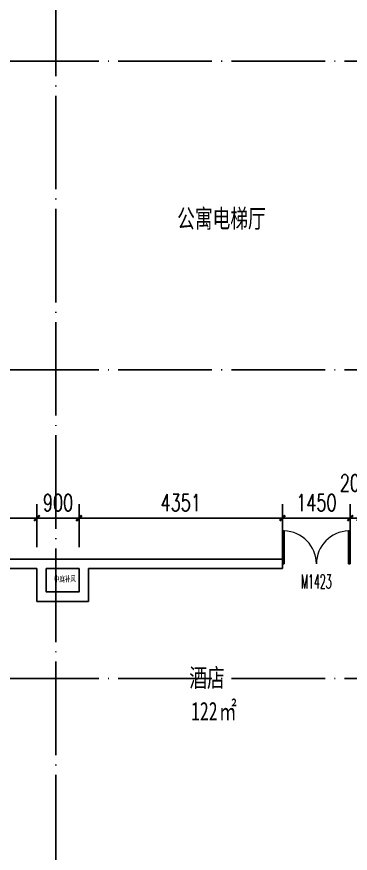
# Model space of a CAD drawing. Header units: millimetres. Extents: x 11476074 to 24729458, y -1239991 to 2813188.
# Drawn here: x 12577164 to 12584297, y 365376 to 383263 of the extents above; entities that cross this region are included whole.
import ezdxf

# ---------------------------------------------------------------- set-up
doc = ezdxf.new("R2010")
doc.units = ezdxf.units.MM
doc.header["$LTSCALE"] = 1000
doc.linetypes.add('DOTE', pattern=[2.42, 2, -0.2, 0.02, -0.2])
for name, color, linetype in [('A-ANNO-TEXT', 7, 'Continuous'), ('A-AXIS', 18, 'DOTE'), ('A-DOOR', 2, 'Continuous'), ('A-WALL', 5, 'Continuous'), ('A-WIND-IDEN', 211, 'Continuous'), ('GZDI-J建筑-楼板开洞', 251, 'Continuous'), ('GZDI1228', 20, 'Continuous'), ('PUB_DIM', 3, 'Continuous'), ('排水沟', 133, 'Continuous')]:
    doc.layers.add(name, color=color, linetype=linetype)
doc.styles.add('_TCH_DIM_T3', font='SIMPLEX', dxfattribs={"width": 0.705882, "bigfont": 'GBCBIG'})
doc.styles.add('_TCH_WINDOW', font='SIMPLEX', dxfattribs={"width": 0.7, "bigfont": 'GBCBIG'})
doc.styles.add('CCD_DIM', font='ARCHS.SHX', dxfattribs={"width": 0.7})
doc.styles.add('TITXV', font='', dxfattribs={"width": 0.7})
doc.styles.get('TITXV').set_extended_font_data('SimSun')
doc.dimstyles.new('_TCH_ARCH&&120', dxfattribs={"dimtxt": 357, "dimasz": 120, "dimexe": 300, "dimexo": 360, "dimgap": 151.5, "dimtad": 1, "dimdec": 0, "dimzin": 0, "dimdsep": 46, "dimtxsty": '_TCH_DIM_T3', "dimblk": 'ARCHTICK', "dimcen": 0.09, "dimclrt": 7, "dimazin": 2, "dimtfac": 1, "dimtdec": 0, "dimtix": 1, "dimtmove": 2, "dimatfit": 3, "dimfxl": 0, "dimtolj": 1, "dimtzin": 0, "dimarcsym": 0})

# ---------------------------------------------------------------- blocks, each defined once
blk = doc.blocks.new('qlzw')
at = {"layer": 'A-AXIS'}
for p, q in [((12444566.8, 979989.8, 0), (12444566.8, 1082989.8)), ((12416866.8, 1014189.8), (12486866.8, 1014189.8)), ((12416866.8, 1007589.8), (12486866.8, 1007589.8)), ((12416866.8, 1000989.8), (12486866.8, 1000989.8))]:
    blk.add_line(p, q, dxfattribs=at)
blk = doc.blocks.new('_ArchTick')
at = {"color": 0, "linetype": 'ByBlock', "const_width": 0.4}
blk.add_lwpolyline([(-0.5, -0.5), (0.5, 0.5)], dxfattribs=at)
blk = doc.blocks.new('*D5015')
at = {"layer": 'Defpoints', "color": 0, "transparency": 16777216}
for p in [(12577597, 372543), (12574947, 371563), (12577597, 371563)]:
    blk.add_point(p, dxfattribs=at)
at = {"layer": 'PUB_DIM', "color": 0, "lineweight": -2, "transparency": 16777216}
for p, q in [((12574947, 371923), (12574947, 372843)), ((12577597, 371923), (12577597, 372843)), ((12574947, 372543), (12577597, 372543))]:
    blk.add_line(p, q, dxfattribs=at)
at = {"layer": 'PUB_DIM', "color": 0, "lineweight": -2, "transparency": 16777216, "xscale": 120, "yscale": 120, "zscale": 120, "rotation": 180}
blk.add_blockref('_ArchTick', (12574947, 372543), dxfattribs=at)
at = {"layer": 'PUB_DIM', "color": 0, "lineweight": -2, "transparency": 16777216, "xscale": 120, "yscale": 120, "zscale": 120}
blk.add_blockref('_ArchTick', (12577597, 372543), dxfattribs=at)
at = {"layer": 'PUB_DIM', "color": 7, "transparency": 16777216, "insert": (12576272, 372873), "char_height": 357, "attachment_point": 5, "style": '_TCH_DIM_T3'}
blk.add_mtext('\\A1;2650', dxfattribs=at)
blk = doc.blocks.new('*D5016')
at = {"layer": 'Defpoints', "color": 0, "transparency": 16777216}
for p in [(12578496, 372543), (12577597, 371563), (12578496, 371563)]:
    blk.add_point(p, dxfattribs=at)
at = {"layer": 'PUB_DIM', "color": 0, "lineweight": -2, "transparency": 16777216}
for p, q in [((12577597, 371923), (12577597, 372843)), ((12578496, 371923), (12578496, 372843)), ((12577597, 372543), (12577477, 372543)), ((12577597, 372543), (12578496, 372543)), ((12578496, 372543), (12578616, 372543))]:
    blk.add_line(p, q, dxfattribs=at)
at = {"layer": 'PUB_DIM', "color": 0, "lineweight": -2, "transparency": 16777216, "xscale": 120, "yscale": 120, "zscale": 120}
blk.add_blockref('_ArchTick', (12577597, 372543), dxfattribs=at)
at = {"layer": 'PUB_DIM', "color": 0, "lineweight": -2, "transparency": 16777216, "xscale": 120, "yscale": 120, "zscale": 120, "rotation": 180}
blk.add_blockref('_ArchTick', (12578496, 372543), dxfattribs=at)
at = {"layer": 'PUB_DIM', "color": 7, "transparency": 16777216, "insert": (12578047, 372873), "char_height": 357, "attachment_point": 5, "style": '_TCH_DIM_T3'}
blk.add_mtext('\\A1;900', dxfattribs=at)
blk = doc.blocks.new('*D5017')
at = {"layer": 'Defpoints', "color": 0, "transparency": 16777216}
for p in [(12582847, 372543), (12578496, 371563), (12582847, 371563)]:
    blk.add_point(p, dxfattribs=at)
at = {"layer": 'PUB_DIM', "color": 0, "lineweight": -2, "transparency": 16777216}
for p, q in [((12578496, 371923), (12578496, 372843)), ((12582847, 371923), (12582847, 372843)), ((12578496, 372543), (12582847, 372543))]:
    blk.add_line(p, q, dxfattribs=at)
at = {"layer": 'PUB_DIM', "color": 0, "lineweight": -2, "transparency": 16777216, "xscale": 120, "yscale": 120, "zscale": 120, "rotation": 180}
blk.add_blockref('_ArchTick', (12578496, 372543), dxfattribs=at)
at = {"layer": 'PUB_DIM', "color": 0, "lineweight": -2, "transparency": 16777216, "xscale": 120, "yscale": 120, "zscale": 120}
blk.add_blockref('_ArchTick', (12582847, 372543), dxfattribs=at)
at = {"layer": 'PUB_DIM', "color": 7, "transparency": 16777216, "insert": (12580672, 372873), "char_height": 357, "attachment_point": 5, "style": '_TCH_DIM_T3'}
blk.add_mtext('\\A1;4351', dxfattribs=at)
blk = doc.blocks.new('*D5018')
at = {"layer": 'Defpoints', "color": 0, "transparency": 16777216}
for p in [(12584297, 372543), (12582847, 371563), (12584297, 371563)]:
    blk.add_point(p, dxfattribs=at)
at = {"layer": 'PUB_DIM', "color": 0, "lineweight": -2, "transparency": 16777216}
for p, q in [((12582847, 371923), (12582847, 372843)), ((12584297, 371923), (12584297, 372843)), ((12582847, 372543), (12584297, 372543))]:
    blk.add_line(p, q, dxfattribs=at)
at = {"layer": 'PUB_DIM', "color": 0, "lineweight": -2, "transparency": 16777216, "xscale": 120, "yscale": 120, "zscale": 120, "rotation": 180}
blk.add_blockref('_ArchTick', (12582847, 372543), dxfattribs=at)
at = {"layer": 'PUB_DIM', "color": 0, "lineweight": -2, "transparency": 16777216, "xscale": 120, "yscale": 120, "zscale": 120}
blk.add_blockref('_ArchTick', (12584297, 372543), dxfattribs=at)
at = {"layer": 'PUB_DIM', "color": 7, "transparency": 16777216, "insert": (12583572, 372873), "char_height": 357, "attachment_point": 5, "style": '_TCH_DIM_T3'}
blk.add_mtext('\\A1;1450', dxfattribs=at)
blk = doc.blocks.new('*D5019')
at = {"layer": 'Defpoints', "color": 0, "transparency": 16777216}
for p in [(12584497, 372543), (12584297, 371563), (12584497, 371563)]:
    blk.add_point(p, dxfattribs=at)
at = {"layer": 'PUB_DIM', "color": 0, "lineweight": -2, "transparency": 16777216}
for p, q in [((12584297, 371923), (12584297, 372843)), ((12584497, 371923), (12584497, 372843)), ((12584297, 372543), (12584177, 372543)), ((12584297, 372543), (12584497, 372543)), ((12584497, 372543), (12584617, 372543))]:
    blk.add_line(p, q, dxfattribs=at)
at = {"layer": 'PUB_DIM', "color": 0, "lineweight": -2, "transparency": 16777216, "xscale": 120, "yscale": 120, "zscale": 120}
blk.add_blockref('_ArchTick', (12584297, 372543), dxfattribs=at)
at = {"layer": 'PUB_DIM', "color": 0, "lineweight": -2, "transparency": 16777216, "xscale": 120, "yscale": 120, "zscale": 120, "rotation": 180}
blk.add_blockref('_ArchTick', (12584497, 372543), dxfattribs=at)
at = {"layer": 'PUB_DIM', "color": 7, "transparency": 16777216, "insert": (12584397, 373293), "char_height": 357, "attachment_point": 5, "style": '_TCH_DIM_T3'}
blk.add_mtext('\\A1;200', dxfattribs=at)
blk = doc.blocks.new('$DorLib2D$00000002')
for p, q in [((-0.5, 0), (-0.5, 0.4875)), ((-0.475, 0.4875), (-0.5, 0.4875)), ((-0.475, 0), (-0.475, 0.4875)), ((0.475, 0), (0.475, 0.4875)), ((0.475, 0.4875), (0.5, 0.4875)), ((0.5, 0), (0.5, 0.4875)), ((-0.5, 0), (-0.475, 0)), ((0.5, 0), (0.475, 0))]:
    blk.add_line(p, q)
at = {"lineweight": 13}
for centre, start, end in [((-0.4875, 0), 0, 88.53072), ((0.4875, 0), 91.46928, 180)]:
    blk.add_arc(centre, 0.4875, start, end, dxfattribs=at)

msp = doc.modelspace()

# ---------------------------------------------------------------- linework, layer by layer
at = {"layer": 'A-WALL'}
for p, q in [((12577596.8, 371663.2), (12576496.8, 371663.2)), ((12577596.8, 371663.2), (12578496.4, 371663.2)), ((12582847.2, 371663.2), (12578496.4, 371663.2)), ((12582847.2, 371463.2), (12582847.2, 371663.2)), ((12576496.8, 371463.2), (12577596.8, 371463.2)), ((12577596.8, 370763), (12577596.8, 371463.2)), ((12577796.8, 370963), (12577796.8, 371463.2)), ((12577796.8, 371463.2), (12578496.4, 371463.2)), ((12578496.4, 370963), (12578496.4, 371463.2)), ((12578696.4, 370763), (12578696.4, 371463.2)), ((12578696.4, 371463.2), (12582847.2, 371463.2)), ((12577796.8, 370963), (12578496.4, 370963)), ((12577596.8, 370763), (12578696.4, 370763))]:
    msp.add_line(p, q, dxfattribs=at)
at = {"layer": 'GZDI-J建筑-楼板开洞', "color": 30}
msp.add_lwpolyline([(12577796.8, 371463.2), (12578496.4, 371463.2), (12578496.4, 370963), (12577796.8, 370963)], close=True, dxfattribs=at)

# ---------------------------------------------------------------- block references
at = {"layer": 'A-DOOR'}
ref = msp.add_blockref('$DorLib2D$00000002', (12583572.2, 371563.2), dxfattribs=dict(at, xscale=1450, yscale=1450, zscale=1450, rotation=359.9999999989457))
ref.add_attrib('A', 'M1423', (12583243.2, 371039.5), dxfattribs={"layer": 'A-WIND-IDEN', "height": 297.5, "style": '_TCH_WINDOW', "width": 0.494118})
at = {"layer": '排水沟'}
msp.add_blockref('qlzw', (133430, -631876.5), dxfattribs=at)

# ---------------------------------------------------------------- texts
at = {"layer": 'A-ANNO-TEXT', "style": 'TITXV', "width": 0.7}
for s, height, p in [('公寓电梯厅', 396.52, (12580595.3, 378750.3)), ('酒店', 396.52, (12580856.1, 368929.9)), ('㎡', 396.5, (12581488.3, 368216.6)), ('122', 396.52, (12580892.9, 368216.6))]:
    msp.add_text(s, height=height, dxfattribs=at).set_placement(p)
at = {"layer": 'GZDI1228', "insert": (12577958.7, 371302.4, 2.3), "char_height": 120, "attachment_point": 1, "style": 'CCD_DIM'}
msp.add_mtext_dynamic_manual_height_columns('{\\fSimSun|b0|i0|c134|p2;中庭补风}', width=569.927, gutter_width=1500, heights=[0], dxfattribs=at)

# ---------------------------------------------------------------- dimensions: what is measured, and where the dimension line sits
at = {"layer": 'PUB_DIM'}
dim = msp.add_linear_dim(base=(12584497.2, 372543), p1=(12584297.2, 371563.2), p2=(12584497.2, 371563.2), angle=0, dimstyle='_TCH_ARCH&&120', dxfattribs=at)
dim.commit()
dim.dimension.update_dxf_attribs({"geometry": '*D5019', "text_midpoint": (12584397.2, 373293), "dimtype": 129})
for p1, p2, picture, middle in [((12574946.8, 371563.2), (12577596.8, 371563.2), '*D5015', (12576271.8, 372873)), ((12577596.8, 371563.2), (12578496.4, 371563.2), '*D5016', (12578046.6, 372873)), ((12578496.4, 371563.2), (12582847.2, 371563.2), '*D5017', (12580671.8, 372873)), ((12582847.2, 371563.2), (12584297.2, 371563.2), '*D5018', (12583572.2, 372873))]:
    dim = msp.add_aligned_dim(p1=p1, p2=p2, distance=979.8, dimstyle='_TCH_ARCH&&120', dxfattribs=at)
    dim.commit()
    dim.dimension.update_dxf_attribs({"geometry": picture, "text_midpoint": middle})

doc.saveas('drawing.dxf')
